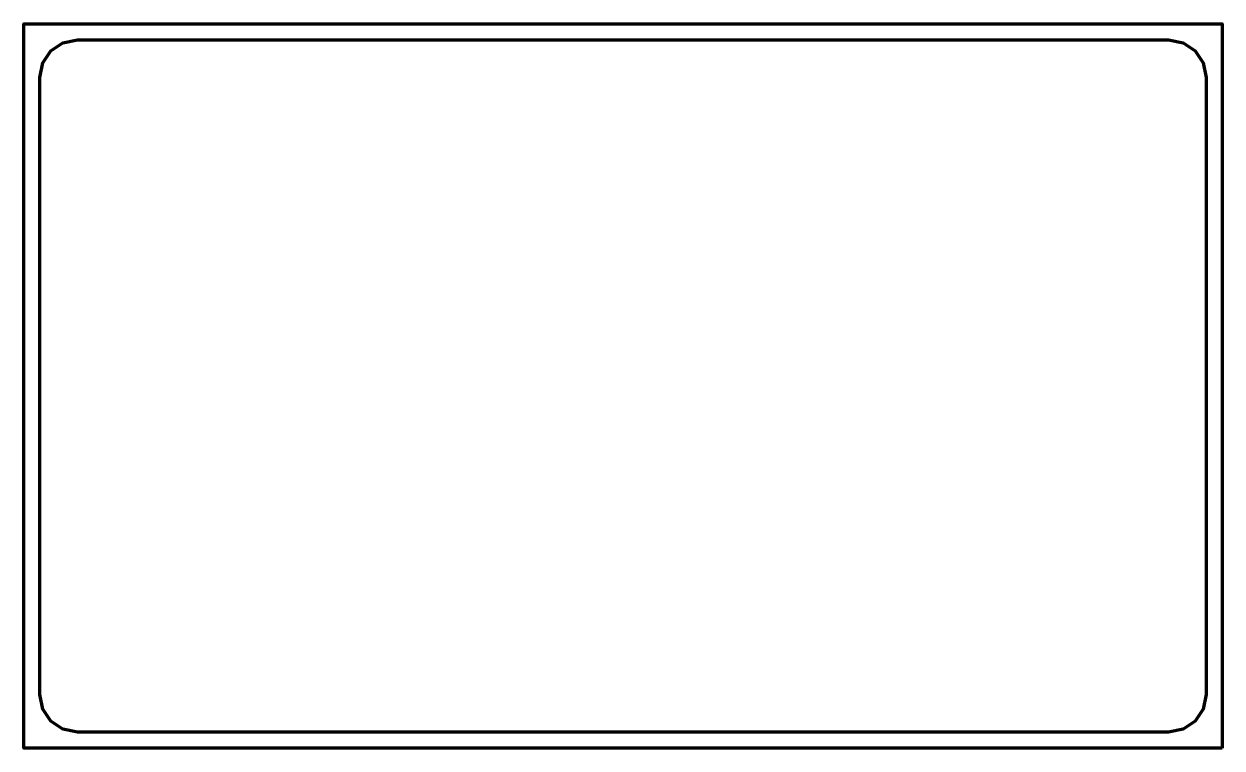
# Model space of a CAD drawing. Header units: millimetres. Extents: x -234 to 444, y -56 to 353.
import ezdxf

# ---------------------------------------------------------------- set-up
doc = ezdxf.new("R2010")
doc.units = ezdxf.units.MM
doc.header["$MEASUREMENT"] = 0
doc.layers.get('0').update_dxf_attribs({"lineweight": 0})
doc.layers.add('Safety', color=7, linetype='Continuous', lineweight=0)

msp = doc.modelspace()

# ---------------------------------------------------------------- linework, layer by layer
at = {"color": 1, "lineweight": 106, "true_color": 0xff0000}
msp.add_lwpolyline([(413.4, -47.25), (259.2, -47.25), (105, -47.25), (-49.2, -47.25), (-203.4, -47.25), (-211.71, -45.57), (-218.5, -41), (-223.07, -34.21), (-224.75, -25.9), (-224.75, 61.3), (-224.75, 148.5), (-224.75, 235.7), (-224.75, 322.9), (-223.07, 331.21), (-218.5, 338), (-211.71, 342.57), (-203.4, 344.25), (-49.2, 344.25), (105, 344.25), (259.2, 344.25), (413.4, 344.25), (421.71, 342.57), (428.5, 338), (433.07, 331.21), (434.75, 322.9), (434.75, 235.7), (434.75, 148.5), (434.75, 61.3), (434.75, -25.9), (433.07, -34.21), (428.5, -41), (421.71, -45.57)], close=True, dxfattribs=at)
at = {"layer": 'Safety', "color": 1, "lineweight": 106, "true_color": 0xff0000}
msp.add_lwpolyline([(443.75, -56.25), (-233.75, -56.25), (-233.75, 353.25), (443.75, 353.25)], close=True, dxfattribs=at)

doc.saveas('drawing.dxf')
